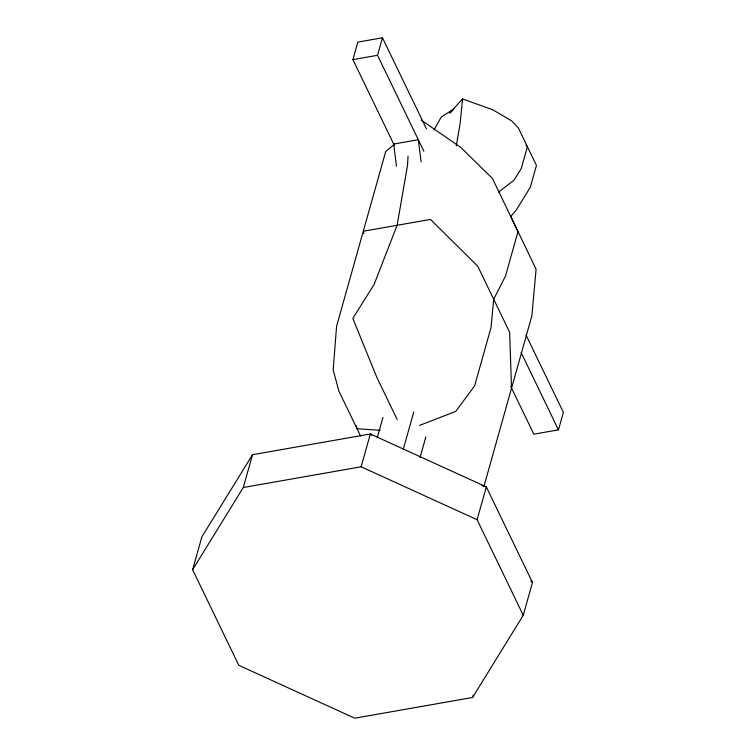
<?xml version="1.0" encoding="UTF-8"?>
<svg xmlns="http://www.w3.org/2000/svg" width="756" height="756" viewBox="0 0 756 756"><rect width="100%" height="100%" fill="white"/><g stroke="black" fill="none" stroke-linecap="round" stroke-linejoin="round"><path stroke-width="1.13" d="M408.051 156.161L407.503 165.536L397.108 225.297L374.05 284.54L352.816 318.408L376.885 377.471L397.183 419.495M510.98 216.244L516.253 210.073L530.296 187.29L536.448 165.413L518.361 127.962L511.576 120.828L492.912 109.847L462.577 98.923L460.177 123.096L456.312 145.832M421.215 120.119L460.763 147.392L492.506 178.577L536.089 269.202L531.903 315.743L484.057 485.985M192.619 569.722L201.843 536.911L252.523 454.696L370.355 433.982L486.316 486.902L532.47 582.46L523.246 615.271L472.566 697.486L354.734 718.2L238.773 665.28L192.619 569.722L243.3 487.507L252.523 454.696M394.349 145.435L352.901 59.63L357.824 42.128L382.46 37.8L426.46 128.898M423.87 151.228L377.537 55.301L382.46 37.8M243.3 487.507L361.132 466.792L370.355 433.982L371.716 435.314M377.225 437.856L382.971 417.406M403.222 449.489L413.768 411.992M420.081 457.418L425.826 436.968M523.246 615.271L477.093 519.712L486.316 486.902L481.95 485.541M472.566 697.486L473.199 695.227M510.801 386.514L533.83 434.18L558.457 429.852L563.381 412.351L526.025 335.021M433.906 130.108L441.258 117.038L453.695 109.053M462.577 98.923L449.707 113.107L453.005 109.998M394.632 144.056L385.692 151.54L336.571 326.308L333.179 370.043L338.943 391.239L360.593 436.051M498.601 192.005L514.023 180.23L521.253 168.56L527.404 146.683L525.892 145.105M419.552 425.411L455.726 411.415L474.617 385.881L491.041 327.48L493.696 299.244L505.49 276.072L517.964 231.686L510.621 216.093M352.901 59.63L377.537 55.301M380.088 430.268L357.068 428.756L356.161 425.411M361.132 466.792L477.093 519.712M530.731 580.882L532.47 582.46M521.111 352.523L558.457 429.852M421.12 161.935L418.314 139.718L393.678 144.046L396.484 166.263M511.481 387.053L509.648 332.262L477.754 266.225L430.504 219.429L363.702 231.166L363.778 233.5"/></g></svg>
